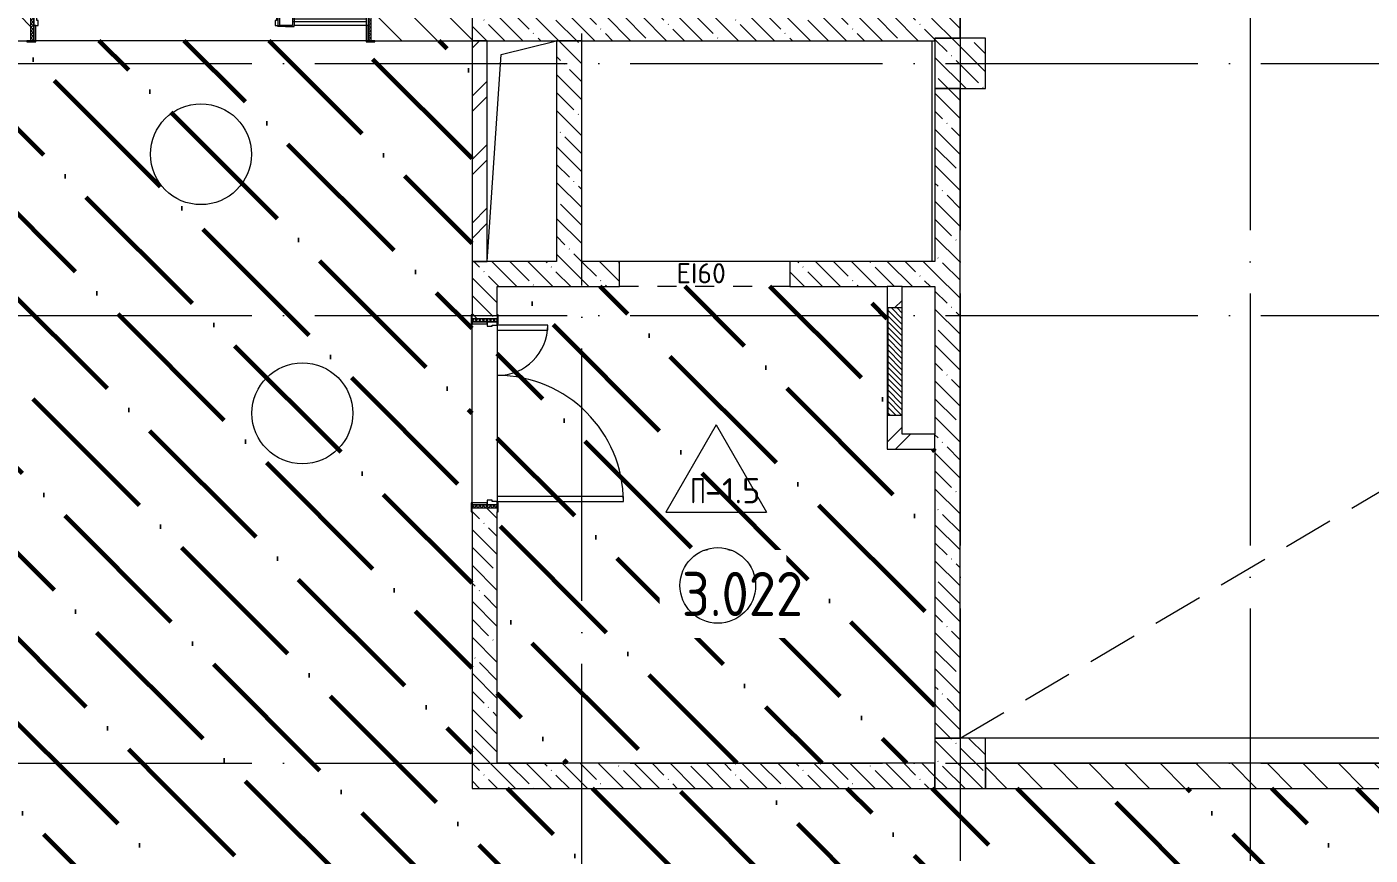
# Model space of a CAD drawing. Header units: millimetres. Extents: x -68946 to 288321, y -402657 to 324925.
# Drawn here: x 98453 to 109103, y -219310 to -212741 of the extents above; entities that cross this region are included whole.
import ezdxf

# ---------------------------------------------------------------- set-up
doc = ezdxf.new("R2010")
doc.units = ezdxf.units.MM
for name, pattern in [('ADSK_Линия сетки', [2500, 2000, -250, 0, -250]), ('Штрих короткий', [300, 150, -150]), ('Штриховая', [600, 400, -200])]:
    doc.linetypes.add(name, pattern=pattern)
for name, color, linetype, lineweight in [('3.4) ПТ-2.15    4 вып', 200, 'Continuous', 60), ('A-AREA-____-IDEN', 250, 'Continuous', 9), ('A-DETL-____-OTLN', 250, 'Continuous', 5), ('A-DETL-GENF-OTLN', 250, 'Continuous', 5), ('A-DOOR-____-IDEN', 31, 'Continuous', 9), ('A-DOOR-____-MCUT', 250, 'Continuous', 5), ('A-DOOR-____-OTLN', 250, 'Continuous', 5), ('A-DOOR-FRAM-MCUT', 31, 'Continuous', 5), ('A-DOOR-FRAM-OTLN', 31, 'Continuous', 5), ('A-DOOR-GLAZ-MCUT', 31, 'Continuous', 5), ('A-FLOR-____-IDEN', 11, 'Continuous', 9), ('A-FLOR-____-OTLN', 192, 'Continuous', 9), ('A-GENM-____-MCUT', 250, 'Continuous', 25), ('A-GENM-____-OTLN', 250, 'Continuous', 9), ('A-GLAZ-____-OTLN', 250, 'Continuous', 5), ('A-WALL-____-MCUT', 250, 'Continuous', 13), ('A-WALL-____-PATT', 250, 'Continuous', 13), ('G-____-____-TEXT', 250, 'Continuous', 9), ('I-WALL-____-OTLN', 250, 'Continuous', 9), ('S-COLS-____-MCUT', 250, 'Continuous', 25), ('S-COLS-____-OTLN', 250, 'Continuous', 9), ('S-GRID-____-OTLN', 250, 'Continuous', 9)]:
    doc.layers.add(name, color=color, linetype=linetype, lineweight=lineweight)
doc.styles.add('ISOCPEUR_1', font='isocpeur.ttf', dxfattribs={"width": 0.9, "height": 250})
doc.styles.add('ISOCPEUR_2', font='isocpeur.ttf', dxfattribs={"height": 160})
doc.styles.add('ISOCPEUR_5', font='isocpeur.ttf', dxfattribs={"height": 8})
pattern_1 = [(135, (28052.9, -258555.93), (-142.5612, -142.5612), []), (135, (28195.47, -258555.93), (-142.5612, -142.5612), [252.016, -50.403, 3.353, -47.05])]
pattern_2 = [(135, (28052.9, -258555.93), (-141.42136, -141.42136), [])]
pattern_3 = [(45, (28052.9, -258555.93), (-251.4472, 251.4472), []), (45, (28052.9, -258174.93), (-251.4472, 251.4472), [])]

# ---------------------------------------------------------------- blocks, each defined once
blk = doc.blocks.new('Проем_Дверь_Прямоугольный - 1350х2100h пол 80-30512999-АР1_Маркировочный план 3 этажа секция 2_3')
at = {"layer": 'A-DOOR-____-OTLN', "linetype": 'Штрих короткий'}
for p, q in [((675, 100), (-675, 100)), ((675, -100), (-675, -100))]:
    blk.add_line(p, q, dxfattribs=at)
blk = doc.blocks.new('Дверь_СКБ_2Ст_Внутренняя1 - Н_Д-6л_1500x2100h_Лифтовой холл _зона безопасности МГН_-42114825-АР1_Маркировочный план 3 этажа секция 2_3')
at = {"layer": 'A-DOOR-____-OTLN'}
h = blk.add_hatch(dxfattribs=at)
h.set_pattern_fill('FP_17', color=256, style=0, pattern_type=2)
h.set_pattern_definition([(135, (1551.41, 164.685), (-14.14214, -14.14214), []), (225, (1551.41, 164.685), (14.14214, -14.14214), [])])
h.paths.add_polyline_path([(762.5, 20), (762.5, 100), (737.5, 100), (737.5, -100), (762.5, -100)])
at = {"layer": 'A-DOOR-FRAM-OTLN'}
h = blk.add_hatch(dxfattribs=at)
h.set_pattern_fill('FP_18', color=256, style=0, pattern_type=2)
h.set_pattern_definition([(45, (-571.384, 164.685), (-14.1421, 14.1421), []), (135, (-571.384, 164.685), (-14.1421, -14.1421), [])])
h.paths.add_polyline_path([(-712.5, 100), (-737.5, 100), (-737.5, -100), (-712.5, -100), (-712.5, 96.7)])
at = {"layer": 'A-DOOR-____-MCUT'}
for p, q in [((712.5, 1100), (672.5, 1100)), ((672.5, 1100), (672.5, 100)), ((712.5, 100), (712.5, 1100)), ((-687.5, 500), (-687.5, 100)), ((-647.5, 500), (-687.5, 500)), ((-647.5, 100), (-647.5, 500)), ((-687.5, 100), (-647.5, 100)), ((672.5, 100), (712.5, 100))]:
    blk.add_line(p, q, dxfattribs=at)
at = {"layer": 'A-DOOR-____-OTLN'}
for centre, radius, start, end in [((712.5, 100), 1000, 90, 180), ((-687.5, 100), 400, 0, 90)]:
    blk.add_arc(centre, radius, start, end, dxfattribs=at)
at = {"layer": 'A-DOOR-FRAM-MCUT'}
for p, q in [((-697.5, 108), (-767.5, 108)), ((-767.5, 108), (-767.5, 100)), ((-697.5, 100), (-697.5, 108)), ((792.5, 108), (722.5, 108)), ((722.5, 108), (722.5, 100)), ((792.5, 100), (792.5, 108)), ((-767.5, 100), (-697.5, 100)), ((-712.5, 100), (-737.5, 100)), ((-737.5, 100), (-737.5, -100)), ((-687.5, 100), (-712.5, 100)), ((-712.5, 100), (-712.5, 20)), ((-712.5, -100), (-712.5, 100)), ((-697.5, 100), (-712.5, 100)), ((-712.5, 100), (-712.5, 99)), ((-712.5, 99), (-697.5, 99)), ((-712.5, 20), (-677.5, 20)), ((-697.5, 20), (-712.5, 20)), ((-712.5, 20), (-712.5, -100)), ((-697.5, 99), (-697.5, 100)), ((-697.5, -100), (-697.5, 20)), ((-687.5, 60), (-687.5, 100)), ((-677.5, 60), (-687.5, 60)), ((-677.5, 20), (-677.5, 60)), ((712.5, 60), (702.5, 60)), ((702.5, 60), (702.5, 20)), ((702.5, 20), (737.5, 20)), ((712.5, 100), (712.5, 60)), ((737.5, 100), (712.5, 100)), ((737.5, 100), (722.5, 100)), ((722.5, 100), (722.5, 99)), ((722.5, 100), (792.5, 100)), ((722.5, 99), (737.5, 99)), ((737.5, 20), (722.5, 20)), ((722.5, 20), (722.5, -100)), ((737.5, 20), (737.5, 100)), ((762.5, 100), (737.5, 100)), ((737.5, 100), (737.5, -100)), ((737.5, 99), (737.5, 100)), ((737.5, -100), (737.5, 20)), ((762.5, -100), (762.5, 100)), ((-697.5, -100), (-767.5, -100)), ((-767.5, -100), (-767.5, -108)), ((-737.5, -100), (-712.5, -100)), ((-712.5, -100), (-697.5, -100)), ((-697.5, -108), (-697.5, -100)), ((722.5, -100), (737.5, -100)), ((792.5, -100), (722.5, -100)), ((722.5, -100), (722.5, -108)), ((737.5, -100), (762.5, -100)), ((792.5, -108), (792.5, -100)), ((-767.5, -108), (-697.5, -108)), ((722.5, -108), (792.5, -108))]:
    blk.add_line(p, q, dxfattribs=at)
blk = doc.blocks.new('_Wn_-As_OpeningMEP_floor__Rectangular - _Wn_-As_OpeningMEP_floor__Rectangular-32466885-АР1_Маркировочный план 3 этажа секция 2_3')
at = {"layer": 'A-DETL-GENF-OTLN', "lineweight": 5}
for p, q in [((-165, 815), (275, 925)), ((-275, -825), (-165, 815))]:
    blk.add_line(p, q, dxfattribs=at)
blk = doc.blocks.new('Дверь_СКБ_2Ст_Фрамуга2 - Н_ВВ-13_2700x2600h_Коридоры-42037136-АР1_Маркировочный план 3 этажа секция 2_3')
at = {"layer": 'A-DOOR-____-OTLN'}
h = blk.add_hatch(dxfattribs=at)
h.set_pattern_fill('FP_140', color=256, style=0, pattern_type=2)
h.set_pattern_definition([(135, (951.411, 164.685), (-14.1421, -14.1421), []), (225, (951.411, 164.685), (14.1421, -14.1421), [])])
h.paths.add_polyline_path([(1362.5, -100), (1362.5, 100), (1337.5, 100), (1337.5, -100)])
at = {"layer": 'A-DOOR-FRAM-OTLN'}
h = blk.add_hatch(dxfattribs=at)
h.set_pattern_fill('FP_141', color=256, style=0, pattern_type=2)
h.set_pattern_definition([(45, (-1171.384, 164.685), (-14.1421, 14.1421), []), (135, (-1171.384, 164.685), (-14.1421, -14.1421), [])])
h.paths.add_polyline_path([(-1337.5, -100), (-1312.5, -100), (-1312.5, 100), (-1337.5, 100)])
at = {"layer": 'A-DOOR-____-MCUT'}
for p, q in [((-1287.5, 1050), (-1287.5, 100)), ((-1237.5, 1050), (-1287.5, 1050)), ((-1237.5, 100), (-1237.5, 1050)), ((612.5, 1050), (562.5, 1050)), ((562.5, 1050), (562.5, 100)), ((612.5, 100), (612.5, 1050)), ((-1287.5, 100), (-1237.5, 100)), ((562.5, 100), (612.5, 100))]:
    blk.add_line(p, q, dxfattribs=at)
at = {"layer": 'A-DOOR-____-OTLN'}
for centre, start, end in [((-1287.5, 100), 0, 90), ((612.5, 100), 90, 180)]:
    blk.add_arc(centre, 950, start, end, dxfattribs=at)
at = {"layer": 'A-DOOR-FRAM-MCUT'}
for p, q in [((-1297.5, 108), (-1367.5, 108)), ((-1367.5, 108), (-1367.5, 100)), ((-1297.5, 100), (-1297.5, 108)), ((622.5, 108), (622.5, 100)), ((692.5, 108), (622.5, 108)), ((682.5, 108), (682.5, 100)), ((752.5, 108), (682.5, 108)), ((692.5, 100), (692.5, 108)), ((752.5, 100), (752.5, 108)), ((1392.5, 108), (1322.5, 108)), ((1322.5, 108), (1322.5, 100)), ((1392.5, 100), (1392.5, 108)), ((-1367.5, 100), (-1297.5, 100)), ((-1312.5, 100), (-1337.5, 100)), ((-1337.5, 100), (-1337.5, -100)), ((-1287.5, 100), (-1312.5, 100)), ((-1312.5, 100), (-1312.5, 20)), ((-1312.5, -100), (-1312.5, 100)), ((-1312.5, 20), (-1277.5, 20)), ((-1297.5, 20), (-1312.5, 20)), ((-1312.5, 20), (-1312.5, -100)), ((-1297.5, -100), (-1297.5, 20)), ((-1287.5, 60), (-1287.5, 100)), ((-1277.5, 60), (-1287.5, 60)), ((-1277.5, 20), (-1277.5, 60)), ((612.5, 60), (602.5, 60)), ((602.5, 60), (602.5, 20)), ((602.5, 20), (637.5, 20)), ((612.5, 100), (612.5, 60)), ((637.5, 100), (612.5, 100)), ((622.5, 100), (622.5, 20)), ((622.5, 12), (622.5, 20)), ((692.5, 12), (622.5, 12)), ((737.5, 100), (637.5, 100)), ((637.5, 20), (637.5, 100)), ((637.5, 20), (637.5, 100)), ((737.5, 20), (637.5, 20)), ((682.5, 20), (682.5, 12)), ((682.5, 12), (752.5, 12)), ((692.5, 20), (692.5, 12)), ((737.5, 100), (737.5, 20)), ((752.5, 100), (752.5, 20)), ((752.5, 100), (1337.5, 100)), ((752.5, 12), (752.5, 20)), ((1337.5, 20), (752.5, 20)), ((1322.5, 100), (1322.5, 20)), ((1322.5, 100), (1392.5, 100)), ((1337.5, 20), (1322.5, 20)), ((1322.5, 20), (1322.5, -100)), ((1337.5, 100), (1337.5, 20)), ((1362.5, 100), (1337.5, 100)), ((1337.5, 100), (1337.5, -100)), ((1337.5, -100), (1337.5, 20)), ((1362.5, -100), (1362.5, 100)), ((-1297.5, -100), (-1367.5, -100)), ((-1367.5, -100), (-1367.5, -108)), ((-1337.5, -100), (-1312.5, -100)), ((-1312.5, -100), (-1297.5, -100)), ((-1297.5, -108), (-1297.5, -100)), ((1322.5, -100), (1337.5, -100)), ((1392.5, -100), (1322.5, -100)), ((1322.5, -100), (1322.5, -108)), ((1337.5, -100), (1362.5, -100)), ((1392.5, -108), (1392.5, -100)), ((-1367.5, -108), (-1297.5, -108)), ((1322.5, -108), (1392.5, -108))]:
    blk.add_line(p, q, dxfattribs=at)
at = {"layer": 'A-DOOR-GLAZ-MCUT'}
for p, q in [((1322.5, 70), (737.5, 70)), ((1322.5, 50), (737.5, 50))]:
    blk.add_line(p, q, dxfattribs=at)
blk = doc.blocks.new('АР_Люк - ЛРС_ВК_850х850_внутренний_NCS S 1000-N-42764739-АР1_Маркировочный план 3 этажа секция 2_3')
at = {"layer": 'A-DOOR-____-OTLN'}
h = blk.add_hatch(dxfattribs=at)
h.set_pattern_fill('FP_144', color=256, style=0, pattern_type=2)
h.set_pattern_definition([(45, (125, 0), (-22.6274, 22.6274), [])])
h.paths.add_polyline_path([(-300, -45), (-300, -60), (550, -60), (550, 60), (-300, 60), (-300, 50)])
at = {"layer": 'A-DETL-GENF-OTLN', "lineweight": 5}
for p, q in [((550, 60), (-300, 60)), ((-300, 60), (-300, -60)), ((550, -60), (550, 60)), ((-300, -60), (550, -60))]:
    blk.add_line(p, q, dxfattribs=at)
blk = doc.blocks.new('ASML_АР_Отделка Люка - ВО Отделка люков_Грунтовка 0_Шпатлевка 0_Окраска 0_0-40363608-АР1_Маркировочный план 3 этажа секция 2_3')
at = {"layer": 'A-GENM-____-MCUT', "lineweight": 5}
for p, q in [((425, 3), (-425, 3)), ((-425, 3), (-425, 0)), ((425, 0), (425, 3)), ((-425, 0), (425, 0))]:
    blk.add_line(p, q, dxfattribs=at)
blk = doc.blocks.new('AAR_СКБ_Марка_Помещения_мал - Номер-28977439-АР1_Маркировочный план 3 этажа секция 2_3')
at = {"layer": 'A-AREA-____-IDEN'}
blk.add_circle((-0.03, 0), 3, dxfattribs=at)
blk = doc.blocks.new('AAR_СКБ_Марка_Перекрытия - Марка пола-17325028-АР1_Маркировочный план 3 этажа секция 2_3')
at = {"layer": 'A-FLOR-____-IDEN'}
for p, q in [((0, 6.93), (-4, 0)), ((0, 6.93), (4, 0)), ((-4, 0), (4, 0))]:
    blk.add_line(p, q, dxfattribs=at)
blk = doc.blocks.new('ADSK_Марка_Дверь - Типоразмер_ADSK_Марка-30565456-АР1_Маркировочный план 3 этажа секция 2_3')
at = {"layer": 'A-DOOR-____-IDEN'}
blk.add_circle((0, 0), 4, dxfattribs=at)

msp = doc.modelspace()

# ---------------------------------------------------------------- hatches: boundary and pattern name
at = {"layer": '3.4) ПТ-2.15    4 вып'}
h = msp.add_hatch(dxfattribs=at)
h.set_pattern_fill('ANSI36', color=256, scale=150, angle=90)
h.paths.add_polyline_path([(101982.9057, -212850.9286), (97552.9057, -212850.9286), (97552.9057, -218780.9049), (101982.9057, -218780.9049)])
h = msp.add_hatch(dxfattribs=at)
h.set_pattern_fill('ANSI36', color=256, scale=150, angle=90)
h.paths.add_polyline_path([(105652.8838, -216090.9286), (105272.8838, -216090.9286), (105272.8838, -214800.9286), (102182.9057, -214800.9286), (102182.9057, -218580.9062), (105652.8838, -218580.9062)])
h = msp.add_hatch(dxfattribs=at)
h.set_pattern_fill('ANSI36', color=256, scale=150, angle=90)
h.paths.add_polyline_path([(136922.9066, -218780.9286), (97552.9057, -218780.9286), (97552.9057, -222580.9286), (118362.9063, -222580.9286), (118362.9063, -222130.9056), (121722.9057, -222130.9056), (121722.9057, -222580.9286), (124552.9057, -222580.9286), (124552.9057, -222130.9883), (129331.7151, -222130.9883), (129331.7151, -222580.9286), (136922.9066, -222580.9286)])
at = {"layer": 'A-WALL-____-PATT', "lineweight": 15}
h = msp.add_hatch(dxfattribs=at)
h.set_pattern_fill('FP_1', color=256, style=0, pattern_type=2)
h.set_pattern_definition(pattern_2)
h.paths.add_polyline_path([(101212.9057, -212850.9286), (101982.9057, -212850.9286), (101982.8838, -212650.9286), (101182.9057, -212650.9286), (101182.9057, -212850.9286), (101202.943, -212850.9286)])
h.paths.add_polyline_path([(97552.9057, -212850.9286), (98482.9057, -212850.9286), (98482.9057, -212650.9286), (97552.9057, -212650.9286)])
h = msp.add_hatch(dxfattribs=at)
h.set_pattern_fill('FP_19', color=256, style=0, pattern_type=2)
h.set_pattern_definition(pattern_1)
h.paths.add_polyline_path([(102182.9057, -212850.9286), (105652.8838, -212850.9286), (105652.8838, -212650.9286), (101982.9057, -212650.9286), (101982.9057, -212850.9286), (102102.9057, -212850.9286)])
h = msp.add_hatch(dxfattribs=at)
h.set_pattern_fill('FP_19', color=256, style=0, pattern_type=2)
h.set_pattern_definition(pattern_1)
h.paths.add_polyline_path([(105652.8838, -218380.9056), (105852.8838, -218380.9056), (105852.8838, -213230.9286), (105652.8838, -213230.9286), (105652.8838, -218323.7624)])
h.paths.add_polyline_path([(105652.8838, -212830.9286), (105852.8838, -212830.9286), (105852.8838, -212650.9286), (105652.8838, -212650.9286), (105652.8838, -212830.8847)])
h = msp.add_hatch(dxfattribs=at)
h.set_pattern_fill('FP_2', color=256, style=0, pattern_type=2)
h.set_pattern_definition(pattern_3)
h.paths.add_polyline_path([(102102.8838, -214600.9286), (102102.0022, -212850.9809), (101982.8838, -212850.9809), (101982.8838, -214600.9286)])
h = msp.add_hatch(dxfattribs=at)
h.set_pattern_fill('FP_19', color=256, style=0, pattern_type=2)
h.set_pattern_definition(pattern_1)
h.paths.add_polyline_path([(102848.9317, -214600.9286), (102852.9057, -214600.9286), (102852.8838, -212850.9286), (102652.9057, -212850.9286), (102652.9057, -214600.9286)])
h = msp.add_hatch(dxfattribs=at)
h.set_pattern_fill('FP_19', color=256, style=0, pattern_type=2)
h.set_pattern_definition(pattern_1)
h.paths.add_polyline_path([(102082.9057, -218780.9056), (102182.9057, -218780.9056), (102182.9057, -216555.9292), (101982.9057, -216555.9292), (101982.9057, -218780.9049), (102037.1263, -218780.9053)])
h.paths.add_polyline_path([(102102.8838, -215055.9292), (102182.9057, -215055.9292), (102182.9057, -214600.9286), (101982.9057, -214600.9286), (101982.9057, -215055.9292), (102057.5756, -215055.9292)])
h = msp.add_hatch(dxfattribs=at)
h.set_pattern_fill('FP_19', color=256, style=0, pattern_type=2)
h.set_pattern_definition(pattern_1)
h.paths.add_polyline_path([(102554.546, -214800.9286), (103152.9057, -214800.9286), (103152.9057, -214600.9286), (102182.9057, -214600.9286), (102182.9057, -214800.9286), (102301.3185, -214800.9286)])
h.paths.add_polyline_path([(105392.8838, -214800.9286), (105652.8838, -214800.9286), (105652.8838, -214600.9286), (104502.9057, -214600.9286), (104502.9057, -214800.9286), (105272.8838, -214800.9286)])
h = msp.add_hatch(dxfattribs=at)
h.set_pattern_fill('FP_2', color=256, style=0, pattern_type=2)
h.set_pattern_definition(pattern_3)
h.paths.add_polyline_path([(105272.8838, -216090.9286), (105392.8838, -216090.9286), (105392.8838, -215820.4281), (105272.8838, -215820.4281), (105272.8838, -215970.9286)])
h.paths.add_polyline_path([(105290.2684, -214970.4281), (105392.8838, -214970.4281), (105392.8838, -214800.9286), (105272.8838, -214800.9286), (105272.8838, -214970.4281), (105282.8838, -214970.4281)])
h = msp.add_hatch(dxfattribs=at)
h.set_pattern_fill('FP_2', color=256, style=0, pattern_type=2)
h.set_pattern_definition(pattern_3)
h.paths.add_polyline_path([(105652.8838, -216090.9286), (105652.8838, -215970.9286), (105392.8838, -215970.9286), (105392.8838, -216090.9286), (105644.1247, -216090.9286)])
h = msp.add_hatch(dxfattribs=at)
h.set_pattern_fill('FP_19', color=256, style=0, pattern_type=2)
h.set_pattern_definition(pattern_1)
h.paths.add_polyline_path([(105652.9057, -218780.9286), (105652.8838, -218580.9286), (102182.9057, -218580.9108), (102182.9057, -218780.9062), (103906.149, -218780.9173)])
h = msp.add_hatch(dxfattribs=at)
h.set_pattern_fill('FP_1', color=256, style=0, pattern_type=2)
h.set_pattern_definition(pattern_2)
h.paths.add_polyline_path([(136682.5216, -218780.9056), (136752.9057, -218780.9056), (136752.9057, -218580.9056), (133302.9057, -218580.9056), (133302.9057, -218780.9056), (136533.1229, -218780.9056)])
h.paths.add_polyline_path([(127507.9057, -218780.9056), (127507.9057, -218580.9056), (127502.9057, -218580.9056), (127502.9057, -218780.9056)])
h.paths.add_polyline_path([(106609.355, -218780.9056), (109602.9057, -218780.9056), (109602.9057, -218580.9056), (106052.9057, -218580.9056), (106052.9057, -218780.9056), (106442.8826, -218780.9056)])
at = {"layer": 'S-COLS-____-OTLN', "lineweight": 5}
h = msp.add_hatch(dxfattribs=at)
h.set_pattern_fill('FP_19', color=256, style=0, pattern_type=2)
h.set_pattern_definition(pattern_1)
h.paths.add_polyline_path([(105742.9101, -213230.9286), (106052.9057, -213230.9286), (106052.9057, -212830.9286), (105652.9057, -212830.9286), (105652.9057, -213230.9286)])
h = msp.add_hatch(dxfattribs=at)
h.set_pattern_fill('FP_19', color=256, style=0, pattern_type=2)
h.set_pattern_definition(pattern_1)
h.paths.add_polyline_path([(105652.907, -218780.9286), (106052.9057, -218780.9056), (106052.9057, -218380.9286), (105652.9057, -218380.9286), (105652.9057, -218780.9136)])

# ---------------------------------------------------------------- linework, layer by layer
at = {"layer": 'A-DETL-____-OTLN', "linetype": 'Штриховая'}
msp.add_line((105852.8838, -218380.9056), (136752.9057, -200230.928), dxfattribs=at)
at = {"layer": 'A-FLOR-____-OTLN', "lineweight": 5}
for p, q in [((105627.9057, -212850.9286), (105627.9057, -214600.9286)), ((104502.9057, -214600.9286), (103152.9057, -214600.9286)), ((102182.9057, -215145.9292), (102182.9057, -216465.9292)), ((109602.9057, -218380.9056), (106052.9057, -218380.9056))]:
    msp.add_line(p, q, dxfattribs=at)
at = {"layer": 'A-WALL-____-MCUT', "color": 250, "lineweight": 15}
for p, q in [((101982.9057, -212650.9286), (101982.9057, -212850.9286)), ((105852.8838, -212830.9286), (105852.8838, -212650.9286)), ((101982.9057, -212850.9286), (105652.8838, -212850.9286)), ((102852.9057, -212850.9286), (102652.9057, -212850.9286)), ((102652.9057, -212850.9286), (102652.9057, -214600.9286)), ((102852.9057, -214600.9286), (102852.9057, -212850.9286)), ((105652.8838, -212850.9286), (105652.8838, -212830.9286)), ((105652.8838, -213230.9286), (105652.8838, -214600.9286)), ((105852.8838, -218380.9056), (105852.8838, -213230.9286)), ((101982.9057, -214600.9286), (101982.9057, -215025.9292)), ((102652.9057, -214600.9286), (101982.9057, -214600.9286)), ((103152.9057, -214600.9286), (102852.9057, -214600.9286)), ((103152.9057, -214800.9286), (103152.9057, -214600.9286)), ((105652.8838, -214600.9286), (104502.9057, -214600.9286)), ((104502.9057, -214600.9286), (104502.9057, -214800.9286)), ((102182.9057, -215025.9292), (102182.9057, -214800.9286)), ((102182.9057, -214800.9286), (103152.9057, -214800.9286)), ((104502.9057, -214800.9286), (105272.8838, -214800.9286)), ((105392.8838, -214800.9286), (105652.8838, -214800.9286)), ((105652.8838, -214800.9286), (105652.8838, -215970.9286)), ((105652.8838, -216090.9286), (105652.8838, -218380.9056)), ((101982.9057, -216585.9292), (101982.9057, -218780.9049)), ((102182.9057, -218580.9062), (102182.9057, -216585.9292)), ((105652.907, -218580.9286), (102182.9057, -218580.9062)), ((101982.9057, -218780.9049), (105652.9057, -218780.9286))]:
    msp.add_line(p, q, dxfattribs=at)
at = {"layer": 'A-WALL-____-MCUT', "color": 7, "lineweight": 15}
for p, q in [((97552.9057, -212850.9286), (98452.9057, -212850.9286)), ((101212.9057, -212850.9286), (101982.9057, -212850.9286)), ((101982.8838, -212850.9809), (101982.8838, -214600.9286)), ((102102.8838, -212850.9809), (101982.8838, -212850.9809)), ((102102.8838, -214600.9286), (102102.8838, -212850.9809)), ((101982.8838, -214600.9286), (102102.8838, -214600.9286)), ((105272.8838, -214800.9286), (105272.8838, -216090.9286)), ((105392.8838, -215970.9286), (105392.8838, -214800.9286)), ((105652.8838, -215970.9286), (105392.8838, -215970.9286)), ((105272.8838, -216090.9286), (105652.8838, -216090.9286)), ((109602.9057, -218580.9056), (106052.9057, -218580.9056)), ((106052.9057, -218780.9056), (109602.9057, -218780.9056))]:
    msp.add_line(p, q, dxfattribs=at)
at = {"layer": 'A-WALL-____-MCUT', "lineweight": 15}
for p, q in [((105652.8838, -212830.9286), (105852.8838, -212830.9286)), ((105852.8838, -213230.9286), (105652.8838, -213230.9286)), ((105392.8838, -214800.9286), (105272.8838, -214800.9286)), ((105652.8838, -216090.9286), (105652.8838, -215970.9286)), ((105652.8838, -218380.9056), (105852.8838, -218380.9056)), ((105652.9057, -218780.9286), (105652.907, -218580.9286)), ((106052.9057, -218580.9056), (106052.9057, -218780.9056))]:
    msp.add_line(p, q, dxfattribs=at)
at = {"layer": 'I-WALL-____-OTLN', "lineweight": 15}
for p, q in [((101142.9057, -212850.9286), (98522.9057, -212850.9286)), ((102102.8838, -212850.9286), (102102.8838, -212850.9809)), ((101982.9057, -216515.9292), (101982.9057, -215095.9292))]:
    msp.add_line(p, q, dxfattribs=at)
at = {"layer": 'S-COLS-____-MCUT', "lineweight": 5}
for p, q in [((105652.9057, -212830.9286), (105652.9057, -213230.9286)), ((106052.9057, -212830.9286), (105852.8838, -212830.9286)), ((106052.9057, -213230.9286), (106052.9057, -212830.9286)), ((105852.8838, -213230.9286), (106052.9057, -213230.9286)), ((105652.9057, -218380.9286), (105652.9057, -218580.9286)), ((106052.9057, -218380.9286), (105852.8838, -218380.9286)), ((106052.9057, -218580.9056), (106052.9057, -218380.9286)), ((105652.9057, -218780.9286), (106052.9057, -218780.9286))]:
    msp.add_line(p, q, dxfattribs=at)
at = {"layer": 'S-COLS-____-OTLN', "lineweight": 5}
for p, q in [((105852.8838, -212830.9286), (105652.9057, -212830.9286)), ((105652.9057, -213230.9286), (105852.8838, -213230.9286)), ((105852.8838, -218380.9286), (105652.9057, -218380.9286)), ((105652.9057, -218580.9286), (105652.9057, -218780.9286)), ((106052.9057, -218780.9286), (106052.9057, -218580.9056))]:
    msp.add_line(p, q, dxfattribs=at)
at = {"layer": 'S-GRID-____-OTLN', "linetype": 'ADSK_Линия сетки'}
for p, q in [((102852.9057, -262294.7685), (102852.9057, -197353.9241)), ((105852.9057, -197353.9241), (105852.9057, -262294.7685)), ((108152.9057, -197353.9241), (108152.9057, -262294.7685)), ((93236.8325, -213030.9286), (184510.8783, -213030.9286)), ((93236.8325, -215030.9286), (184856.9445, -215030.9286)), ((93236.8325, -218580.9286), (184510.8783, -218580.9286))]:
    msp.add_line(p, q, dxfattribs=at)

# ---------------------------------------------------------------- block references
at = {"layer": 'A-DOOR-____-IDEN', "xscale": 99.99999999999993, "yscale": 99.99999999999993, "zscale": 99.99999999999993}
for p in [(99832.9057, -213750.9286), (100637.4483, -215805.9292)]:
    msp.add_blockref('ADSK_Марка_Дверь - Типоразмер_ADSK_Марка-30565456-АР1_Маркировочный план 3 этажа секция 2_3', p, dxfattribs=at)
at = {"layer": 'A-DOOR-____-OTLN'}
for name, p in [('Дверь_СКБ_2Ст_Фрамуга2 - Н_ВВ-13_2700x2600h_Коридоры-42037136-АР1_Маркировочный план 3 этажа секция 2_3', (99820.4057, -212750.9286)), ('Проем_Дверь_Прямоугольный - 1350х2100h пол 80-30512999-АР1_Маркировочный план 3 этажа секция 2_3', (103827.9057, -214700.9286))]:
    msp.add_blockref(name, p, dxfattribs=at)
for name, p, rotation in [('Дверь_СКБ_2Ст_Внутренняя1 - Н_Д-6л_1500x2100h_Лифтовой холл _зона безопасности МГН_-42114825-АР1_Маркировочный план 3 этажа секция 2_3', (102082.9057, -215793.4292), 270), ('АР_Люк - ЛРС_ВК_850х850_внутренний_NCS S 1000-N-42764739-АР1_Маркировочный план 3 этажа секция 2_3', (105332.8838, -215520.4281), 89.99999999999905)]:
    msp.add_blockref(name, p, dxfattribs=dict(at, rotation=rotation))
at = {"layer": 'A-FLOR-____-IDEN', "xscale": 99.99999999999993, "yscale": 99.99999999999993, "zscale": 99.99999999999993}
msp.add_blockref('AAR_СКБ_Марка_Перекрытия - Марка пола-17325028-АР1_Маркировочный план 3 этажа секция 2_3', (103917.8948, -216590.9197), dxfattribs=at)
at = {"layer": 'A-GENM-____-OTLN', "lineweight": 5, "rotation": 89.99999999999905}
msp.add_blockref('ASML_АР_Отделка Люка - ВО Отделка люков_Грунтовка 0_Шпатлевка 0_Окраска 0_0-40363608-АР1_Маркировочный план 3 этажа секция 2_3', (105282.8838, -215395.4281), dxfattribs=at)
at = {"layer": 'A-GLAZ-____-OTLN'}
msp.add_blockref('_Wn_-As_OpeningMEP_floor__Rectangular - _Wn_-As_OpeningMEP_floor__Rectangular-32466885-АР1_Маркировочный план 3 этажа секция 2_3', (102377.9057, -213775.9286), dxfattribs=at)

# ---------------------------------------------------------------- texts
at = {"layer": 'A-FLOR-____-IDEN', "char_height": 200, "attachment_point": 1, "style": 'ISOCPEUR_2'}
for s, insert, width in [('\\fISOCPEUR|b0|i0|c204|p34|;\\W.7;П', (103712.6598, -216319.5339), 140.295312), ('-1.5', (103828.415, -216319.5339), 381.60325)]:
    msp.add_mtext(s, dxfattribs=dict(at, insert=insert, width=width))
at = {"layer": 'G-____-____-TEXT', "color": 7, "insert": (103602.9791, -214615.0536), "char_height": 160, "width": 464.97875, "attachment_point": 1, "style": 'ISOCPEUR_5'}
msp.add_mtext('EI60', dxfattribs=at)

# ---------------------------------------------------------------- next in the draw order: texts
at = {"layer": 'A-AREA-____-IDEN', "insert": (103646.3286, -217063.6111), "char_height": 350, "width": 654.177, "attachment_point": 1, "style": 'ISOCPEUR_1', "bg_fill": 3, "box_fill_scale": 1.5, "bg_fill_color": 256, "bg_fill_transparency": 0}
msp.add_mtext('3.022', dxfattribs=at)

# ---------------------------------------------------------------- next in the draw order: block references
at = {"layer": 'A-AREA-____-IDEN', "xscale": 99.99999999999993, "yscale": 99.99999999999993, "zscale": 99.99999999999993}
msp.add_blockref('AAR_СКБ_Марка_Помещения_мал - Номер-28977439-АР1_Маркировочный план 3 этажа секция 2_3', (103934.229, -217171.0966), dxfattribs=at)

doc.saveas('drawing.dxf')
